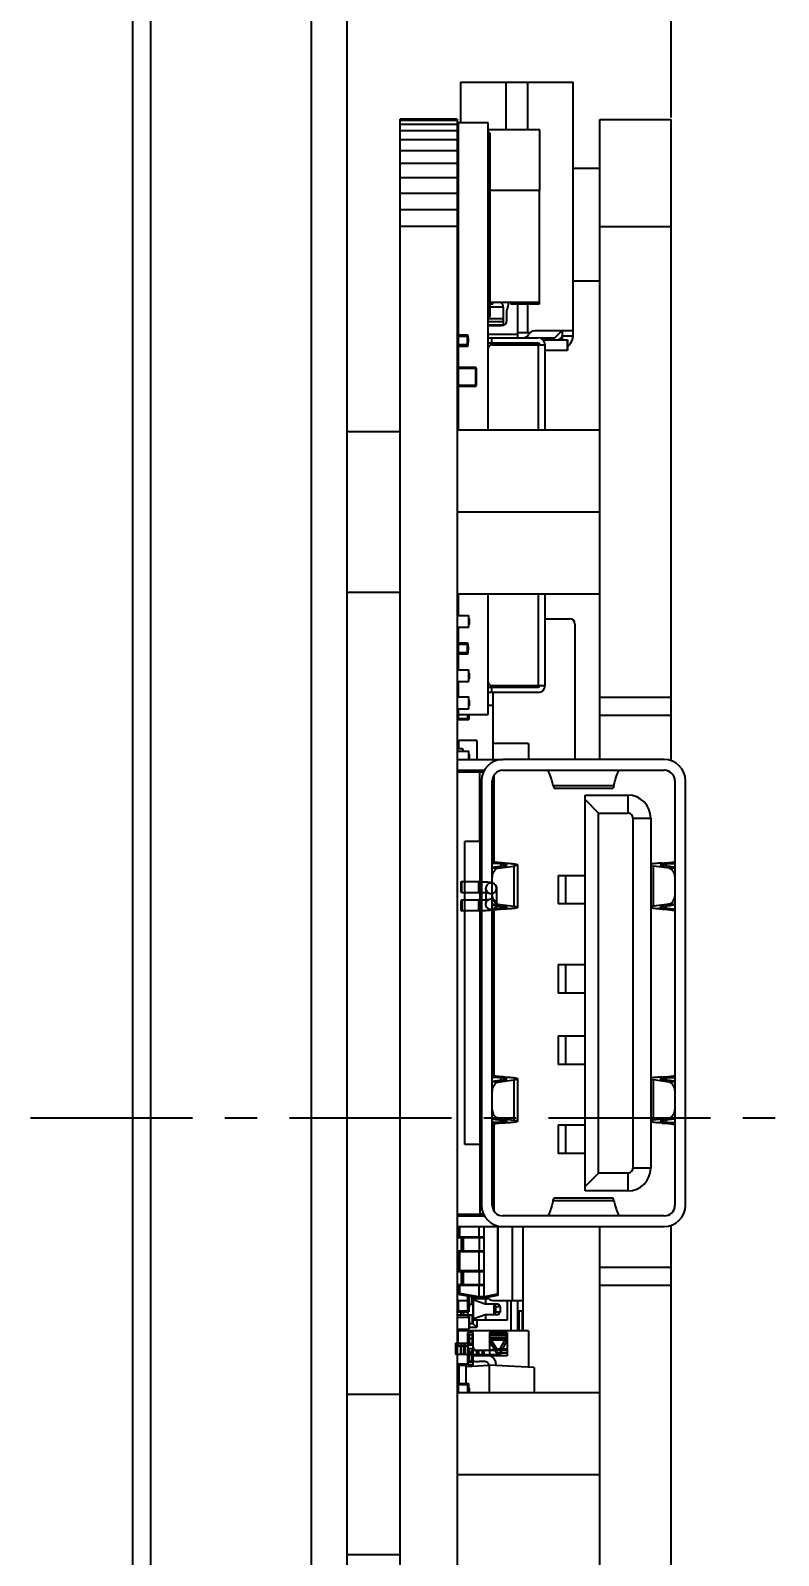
# Model space of a CAD drawing. Header units: inches. Extents: x -81 to 540, y -463 to 100.
# Drawn here: x 67.97 to 88.94, y 0.65 to 43.42 of the extents above; entities that cross this region are included whole.
import ezdxf

# ---------------------------------------------------------------- set-up
doc = ezdxf.new("R2010")
doc.units = ezdxf.units.IN
doc.header["$LTSCALE"] = 1.21
doc.header["$MEASUREMENT"] = 0
doc.header["$PDMODE"] = 3
doc.header["$PDSIZE"] = 0.3125
doc.linetypes.add('CENTER', pattern=[2, 1.25, -0.25, 0.25, -0.25])
doc.layers.get('0').update_dxf_attribs({"linetype": 'CONTINUOUS'})
doc.layers.get('Defpoints').update_dxf_attribs({"linetype": 'CONTINUOUS'})
for name, color, linetype in [('DIM', 3, 'CONTINUOUS'), ('IMPORTED12', 7, 'CONTINUOUS'), ('IMPORTED13', 7, 'CONTINUOUS')]:
    doc.layers.add(name, color=color, linetype=linetype)
doc.styles.get("Standard").update_dxf_attribs({"font": 'txt', "width": 0.8})
doc.dimstyles.get("Standard").update_dxf_attribs({"dimtxt": 0.15625, "dimasz": 0.1875, "dimexe": 0.125, "dimexo": 0.0625, "dimgap": 0.09, "dimtad": 0, "dimtih": 1, "dimtoh": 1, "dimzin": 4, "dimdsep": 46, "dimtxsty": 'STANDARD', "dimblk": '_FILLED', "dimblk1": '_FILLED', "dimblk2": '_FILLED', "dimcen": 0.09, "dimazin": 1, "dimtp": 0.01, "dimtm": 0.01, "dimtfac": 1, "dimtofl": 0, "dimtmove": 0, "dimatfit": 3, "dimldrblk": '_FILLED', "dimfxl": 1, "dimtolj": 1, "dimtzin": 4, "dimarcsym": 0})

# ---------------------------------------------------------------- blocks, each defined once
blk = doc.blocks.new('_FILLED')
at = {"color": 0, "linetype": 'ByBlock'}
blk.add_solid([(0, 0), (-1, 0.167), (-1, -0.167)], dxfattribs=at)
blk = doc.blocks.new('*D46')
at = {"layer": 'Defpoints', "color": 0}
for p in [(70.837, 89.519), (70.837, 69.923), (85.937, 40.923)]:
    blk.add_point(p, dxfattribs=at)
at = {"layer": 'DIM', "color": 0, "lineweight": -2}
for p, q in [((70.837, 69.985), (70.837, 89.644)), ((72.837, 89.519), (75.13, 89.519)), ((83.937, 89.519), (81.643, 89.519)), ((85.937, 40.985), (85.937, 89.644))]:
    blk.add_line(p, q, dxfattribs=at)
at = {"layer": 'DIM', "color": 0, "lineweight": -2, "xscale": 2, "yscale": 2, "zscale": 2, "rotation": 180}
blk.add_blockref('_FILLED', (70.837, 89.519), dxfattribs=at)
at = {"layer": 'DIM', "color": 0, "lineweight": -2, "xscale": 2, "yscale": 2, "zscale": 2}
blk.add_blockref('_FILLED', (85.937, 89.519), dxfattribs=at)
at = {"layer": 'DIM', "color": 0, "insert": (78.387, 89.519), "char_height": 2.5, "attachment_point": 5}
blk.add_mtext('\\A1;15.10', dxfattribs=at)

msp = doc.modelspace()

# ---------------------------------------------------------------- linework, layer by layer
at = {"color": 7, "linetype": 'Continuous'}
for p, q in [((71.337, 70.423), (71.337, -44.577)), ((75.837, 70.423), (75.837, -44.577)), ((70.837, 69.923), (70.837, -44.077)), ((76.837, 69.423), (76.837, -43.577)), ((80.027, 41.975), (80.027, 40.835)), ((80.027, 41.975), (83.187, 41.975)), ((81.307, 40.634), (81.307, 41.975)), ((81.907, 41.975), (81.907, 40.634)), ((83.187, 34.895), (83.187, 41.975)), ((78.337, -24.085), (78.337, 40.932)), ((79.937, 40.932), (78.337, 40.932)), ((79.937, 40.895), (78.337, 40.895)), ((79.937, 40.785), (78.337, 40.785)), ((79.937, 40.932), (79.937, -24.085)), ((79.971, 40.65), (79.937, 40.65)), ((79.971, 34.876), (79.971, 40.835)), ((80.802, 40.835), (79.971, 40.835)), ((80.802, 32.223), (80.802, 40.835)), ((83.937, 22.974), (83.937, 40.923)), ((83.937, 40.923), (85.937, 40.923)), ((85.937, 22.937), (85.937, 40.923)), ((79.937, 40.604), (78.337, 40.604)), ((79.937, 40.357), (78.337, 40.357)), ((79.971, 40.634), (79.937, 40.634)), ((79.954, 40.577), (79.954, 36.127)), ((82.247, 40.634), (80.802, 40.634)), ((80.802, 40.422), (80.819, 40.422)), ((80.819, 35.394), (80.819, 40.555)), ((80.853, 40.555), (80.819, 40.555)), ((80.819, 40.505), (80.853, 40.505)), ((80.853, 40.555), (80.853, 35.394)), ((82.247, 38.933), (82.247, 40.634)), ((79.937, 40.051), (78.337, 40.051)), ((80.802, 40.117), (80.819, 40.117)), ((79.937, 39.692), (78.337, 39.692)), ((83.937, 39.549), (83.187, 39.549)), ((79.937, 39.289), (78.337, 39.289)), ((79.971, 38.933), (79.954, 38.933)), ((80.819, 38.933), (80.802, 38.933)), ((82.247, 38.933), (80.853, 38.933)), ((82.237, 38.933), (82.237, 35.743)), ((79.937, 38.853), (78.337, 38.853)), ((79.937, 38.394), (78.337, 38.394)), ((79.937, 37.923), (78.337, 37.923)), ((83.937, 37.923), (85.937, 37.923)), ((80.802, 37.522), (80.819, 37.522)), ((80.802, 37.217), (80.819, 37.217)), ((83.937, 36.395), (83.187, 36.395)), ((79.971, 35.798), (79.937, 35.798)), ((79.971, 35.743), (79.937, 35.743)), ((80.819, 35.798), (80.802, 35.798)), ((80.819, 35.743), (80.802, 35.743)), ((80.819, 35.662), (80.802, 35.662)), ((80.853, 35.506), (80.819, 35.506)), ((82.237, 35.798), (80.853, 35.798)), ((80.937, 35.743), (80.853, 35.743)), ((81.227, 35.662), (80.853, 35.662)), ((80.937, 35.743), (80.937, 35.798)), ((81.227, 35.665), (81.227, 35.154)), ((81.327, 35.295), (81.327, 35.579)), ((81.437, 35.798), (81.437, 35.743)), ((82.237, 35.743), (81.437, 35.743)), ((81.627, 35.743), (81.627, 34.805)), ((81.907, 35.743), (81.907, 34.945)), ((79.971, 35.135), (79.937, 35.135)), ((80.802, 35.344), (81.227, 35.344)), ((80.802, 35.259), (81.227, 35.259)), ((81.224, 35.153), (80.802, 35.153)), ((80.802, 35.145), (81.177, 35.145)), ((80.819, 35.455), (80.853, 35.455)), ((80.853, 35.445), (80.819, 35.445)), ((80.819, 35.394), (80.853, 35.394)), ((79.967, 34.572), (79.967, 34.876)), ((80.211, 34.876), (79.967, 34.876)), ((79.967, 34.846), (80.242, 34.846)), ((80.211, 34.876), (80.211, 34.572)), ((80.242, 34.602), (80.242, 34.846)), ((80.242, 34.781), (80.244, 34.781)), ((80.242, 34.736), (80.244, 34.736)), ((80.244, 34.718), (80.242, 34.718)), ((80.244, 34.674), (80.242, 34.674)), ((80.244, 34.781), (80.244, 34.674)), ((81.627, 34.895), (80.802, 34.895)), ((80.802, 34.805), (82.202, 34.805)), ((82.202, 34.655), (80.802, 34.655)), ((80.902, 34.655), (80.902, 34.805)), ((81.907, 34.945), (81.627, 34.945)), ((81.627, 34.655), (81.627, 34.605)), ((81.777, 34.655), (81.777, 34.605)), ((81.907, 34.859), (81.907, 34.805)), ((81.907, 34.655), (81.907, 34.605)), ((83.187, 34.995), (82.107, 34.995)), ((82.667, 34.795), (82.261, 34.795)), ((82.34, 34.745), (83.029, 34.745)), ((82.667, 34.795), (82.867, 34.995)), ((83.184, 34.845), (82.878, 34.845)), ((82.887, 34.745), (82.887, 34.995)), ((83.027, 34.745), (83.027, 34.445)), ((83.029, 34.445), (83.029, 34.745)), ((80.242, 34.602), (79.937, 34.602)), ((79.971, 34.435), (79.937, 34.435)), ((79.971, 34.335), (79.937, 34.335)), ((79.937, 34.267), (79.971, 34.267)), ((79.967, 34.572), (80.211, 34.572)), ((79.971, 33.968), (79.971, 34.572)), ((80.902, 34.605), (82.402, 34.605)), ((82.202, 34.605), (82.202, 32.223)), ((82.402, 32.223), (82.402, 34.605)), ((83.029, 34.445), (82.402, 34.445)), ((79.971, 34.035), (79.937, 34.035)), ((79.952, 33.948), (79.952, 33.468)), ((79.952, 33.948), (80.472, 33.948)), ((79.972, 33.448), (79.972, 33.968)), ((80.452, 33.968), (79.972, 33.968)), ((80.452, 33.968), (80.452, 33.448)), ((80.472, 33.468), (80.472, 33.948)), ((79.952, 33.635), (79.937, 33.635)), ((79.937, 33.449), (79.967, 33.449)), ((80.472, 33.468), (79.952, 33.468)), ((79.967, 33.235), (79.967, 33.449)), ((79.971, 32.223), (79.971, 33.448)), ((79.972, 33.448), (80.452, 33.448)), ((79.971, 33.235), (79.937, 33.235)), ((79.971, 32.835), (79.937, 32.835)), ((79.937, 32.73), (79.971, 32.73)), ((79.971, 32.535), (79.937, 32.535)), ((76.837, 32.173), (78.337, 32.173)), ((79.971, 32.435), (79.937, 32.435)), ((79.937, 32.223), (83.937, 32.223)), ((79.937, 29.923), (83.937, 29.923)), ((76.837, 27.673), (78.337, 27.673)), ((79.937, 27.623), (83.937, 27.623)), ((79.971, 27.015), (79.971, 27.623)), ((80.802, 24.235), (80.802, 27.623)), ((82.202, 27.623), (82.202, 25.055)), ((82.402, 25.055), (82.402, 27.623)), ((79.971, 27.235), (79.937, 27.235)), ((79.971, 27.135), (79.937, 27.135)), ((79.937, 27.015), (80.262, 27.015)), ((79.967, 27.015), (79.967, 27.135)), ((80.262, 26.685), (80.262, 27.015)), ((79.937, 26.685), (80.262, 26.685)), ((79.971, 26.24), (79.971, 26.685)), ((80.262, 26.923), (80.272, 26.923)), ((80.262, 26.92), (80.272, 26.92)), ((80.262, 26.77), (80.272, 26.77)), ((80.262, 26.766), (80.272, 26.766)), ((80.272, 26.923), (80.272, 26.766)), ((82.402, 26.924), (83.087, 26.924)), ((83.237, 26.774), (83.237, 22.974)), ((79.971, 26.435), (79.937, 26.435)), ((79.967, 25.936), (79.967, 26.24)), ((80.211, 26.24), (79.967, 26.24)), ((79.967, 26.21), (80.242, 26.21)), ((80.211, 26.24), (80.211, 25.936)), ((80.242, 25.966), (80.242, 26.21)), ((80.242, 26.145), (80.244, 26.145)), ((80.242, 26.1), (80.244, 26.1)), ((80.244, 26.145), (80.244, 26.038)), ((80.242, 25.966), (79.937, 25.966)), ((79.967, 25.936), (80.211, 25.936)), ((79.971, 25.491), (79.971, 25.936)), ((80.244, 26.082), (80.242, 26.082)), ((80.244, 26.038), (80.242, 26.038)), ((79.971, 25.635), (79.937, 25.635)), ((79.937, 25.491), (80.262, 25.491)), ((79.952, 25.566), (79.952, 25.491)), ((79.952, 25.566), (79.971, 25.566)), ((80.262, 25.161), (80.262, 25.491)), ((80.262, 25.399), (80.272, 25.399)), ((80.262, 25.396), (80.272, 25.396)), ((80.262, 25.246), (80.272, 25.246)), ((80.262, 25.242), (80.272, 25.242)), ((80.272, 25.399), (80.272, 25.242)), ((79.937, 25.161), (80.262, 25.161)), ((79.971, 24.729), (79.971, 25.161)), ((80.802, 25.005), (82.202, 25.005)), ((82.202, 24.855), (80.802, 24.855)), ((80.902, 25.055), (82.402, 25.055)), ((80.902, 24.855), (80.902, 25.005)), ((80.937, 25.055), (80.937, 25.005)), ((80.937, 24.855), (80.937, 22.973)), ((79.937, 24.729), (80.262, 24.729)), ((79.937, 24.399), (80.262, 24.399)), ((79.971, 24.235), (79.971, 24.399)), ((80.262, 24.399), (80.262, 24.729)), ((80.262, 24.637), (80.272, 24.637)), ((80.262, 24.634), (80.272, 24.634)), ((80.262, 24.484), (80.272, 24.484)), ((80.262, 24.48), (80.272, 24.48)), ((80.272, 24.637), (80.272, 24.48)), ((80.937, 24.494), (80.802, 24.494)), ((83.937, 24.723), (85.937, 24.723)), ((79.937, 24.29), (79.971, 24.29)), ((79.937, 24.197), (79.962, 24.197)), ((79.937, 24.097), (80.262, 24.097)), ((79.937, 24.097), (80.262, 24.097)), ((79.962, 24.29), (79.962, 24.122)), ((79.962, 24.122), (80.237, 24.122)), ((79.971, 24.235), (80.802, 24.235)), ((80.237, 24.122), (80.237, 24.235)), ((80.237, 24.197), (80.262, 24.197)), ((80.262, 24.147), (80.237, 24.147)), ((80.262, 24.235), (80.262, 24.097)), ((83.937, 24.223), (85.937, 24.223)), ((79.938, 23.685), (79.937, 23.685)), ((79.938, 23.655), (79.937, 23.655)), ((79.938, 23.553), (79.937, 23.553)), ((79.938, 23.538), (79.937, 23.538)), ((80.097, 23.274), (79.937, 23.274)), ((79.937, 23.205), (80.262, 23.205)), ((79.982, 23.274), (79.982, 23.509)), ((80.487, 23.509), (79.982, 23.509)), ((80.097, 23.274), (80.097, 23.205)), ((80.262, 22.973), (80.262, 23.205)), ((80.262, 23.124), (80.272, 23.124)), ((80.262, 23.113), (80.272, 23.113)), ((80.262, 23.11), (80.272, 23.11)), ((80.272, 23.124), (80.272, 22.973)), ((80.487, 23.509), (80.487, 22.973)), ((81.937, 23.427), (80.937, 23.427)), ((81.937, 23.427), (81.937, 22.974)), ((79.937, 22.973), (81.211, 22.973)), ((79.937, 22.673), (80.704, 22.673)), ((80.097, 22.673), (80.097, 22.624)), ((80.349, 22.673), (80.349, 22.623)), ((85.737, 22.974), (81.217, 22.974)), ((81.217, 22.674), (85.737, 22.674)), ((80.567, 22.624), (79.937, 22.624)), ((80.567, 20.674), (80.567, 22.624)), ((80.679, 22.623), (80.567, 22.623)), ((80.617, 22.374), (80.617, 10.474)), ((80.917, 10.474), (80.917, 22.374)), ((80.967, 20.098), (80.967, 22.529)), ((82.624, 22.248), (84.33, 22.248)), ((86.037, 22.374), (86.037, 10.474)), ((86.337, 10.474), (86.337, 22.374)), ((82.659, 22.174), (84.294, 22.174)), ((83.519, 10.874), (83.519, 21.974)), ((83.519, 21.974), (84.719, 21.974)), ((83.519, 21.854), (83.899, 21.474)), ((84.719, 21.974), (84.719, 21.474)), ((83.899, 11.374), (83.899, 21.474)), ((83.899, 21.474), (84.719, 21.474)), ((84.859, 21.334), (84.859, 11.514)), ((84.859, 21.334), (85.359, 21.334)), ((85.359, 21.334), (85.359, 11.514)), ((80.147, 12.174), (80.147, 20.674)), ((80.567, 20.674), (80.147, 20.674)), ((80.566, 20.673), (80.566, 12.173)), ((80.617, 20.673), (80.567, 20.673)), ((80.967, 20.673), (80.917, 20.673)), ((81.149, 20.044), (80.913, 20.058)), ((80.917, 19.956), (81.272, 20.003)), ((80.917, 19.94), (81.076, 19.929)), ((81.076, 19.929), (81.518, 19.987)), ((81.149, 20.044), (81.149, 19.987)), ((81.518, 19.987), (81.518, 18.86)), ((81.627, 20.019), (81.627, 18.829)), ((82.769, 19.724), (82.769, 18.924)), ((82.769, 19.724), (83.519, 19.724)), ((82.979, 18.924), (82.979, 19.724)), ((85.435, 18.86), (85.435, 19.987)), ((85.878, 19.929), (85.435, 19.987)), ((86.037, 19.956), (85.681, 20.003)), ((85.804, 20.044), (86.04, 20.058)), ((85.804, 19.987), (85.804, 20.044)), ((85.877, 19.929), (86.037, 19.94)), ((81.076, 18.918), (80.917, 18.908)), ((80.917, 18.891), (81.272, 18.845)), ((81.076, 18.918), (81.518, 18.86)), ((81.149, 18.861), (81.149, 18.804)), ((83.519, 18.924), (82.769, 18.924)), ((85.877, 18.918), (85.435, 18.86)), ((86.037, 18.891), (85.681, 18.845)), ((85.804, 18.804), (85.804, 18.861)), ((86.037, 18.908), (85.877, 18.918)), ((81.149, 18.804), (80.913, 18.79)), ((80.967, 14.098), (80.967, 18.75)), ((85.804, 18.804), (86.04, 18.79)), ((82.769, 17.224), (82.769, 16.424)), ((82.769, 17.224), (83.519, 17.224)), ((82.979, 16.424), (82.979, 17.224)), ((83.519, 16.424), (82.769, 16.424)), ((82.769, 15.224), (82.769, 14.424)), ((82.769, 15.224), (83.519, 15.224)), ((82.979, 14.424), (82.979, 15.224)), ((83.519, 14.424), (82.769, 14.424)), ((81.149, 14.044), (80.913, 14.058)), ((80.917, 13.956), (81.272, 14.003)), ((80.917, 13.94), (81.076, 13.929)), ((81.076, 13.929), (81.518, 13.987)), ((81.149, 14.044), (81.149, 13.987)), ((81.518, 13.987), (81.518, 12.86)), ((81.627, 14.019), (81.627, 12.829)), ((85.878, 13.929), (85.435, 13.987)), ((85.435, 12.86), (85.435, 13.987)), ((86.037, 13.956), (85.681, 14.003)), ((85.804, 14.044), (86.04, 14.058)), ((85.804, 13.987), (85.804, 14.044)), ((85.877, 13.929), (86.037, 13.94)), ((81.076, 12.918), (80.917, 12.908)), ((80.917, 12.891), (81.272, 12.845)), ((81.076, 12.918), (81.518, 12.86)), ((81.149, 12.861), (81.149, 12.804)), ((85.877, 12.918), (85.435, 12.86)), ((86.037, 12.891), (85.681, 12.845)), ((85.804, 12.804), (85.804, 12.861)), ((86.037, 12.908), (85.877, 12.918)), ((81.149, 12.804), (80.913, 12.79)), ((80.967, 10.319), (80.967, 12.75)), ((82.769, 12.724), (83.519, 12.724)), ((82.769, 12.724), (82.769, 11.924)), ((82.979, 11.924), (82.979, 12.724)), ((85.804, 12.804), (86.04, 12.79)), ((80.567, 12.174), (80.147, 12.174)), ((80.567, 12.174), (80.567, 10.224)), ((80.617, 12.173), (80.567, 12.173)), ((80.967, 12.173), (80.917, 12.173)), ((83.519, 11.924), (82.769, 11.924)), ((83.899, 11.374), (83.519, 10.994)), ((84.719, 11.374), (83.899, 11.374)), ((84.719, 11.374), (84.719, 10.874)), ((85.359, 11.514), (84.859, 11.514)), ((84.719, 10.874), (83.519, 10.874)), ((84.33, 10.599), (82.624, 10.599)), ((84.294, 10.674), (82.659, 10.674)), ((79.937, 10.224), (80.567, 10.224)), ((79.937, 10.173), (80.705, 10.173)), ((79.937, 9.873), (81.217, 9.873)), ((79.967, 9.743), (79.967, 9.873)), ((79.987, 9.873), (79.987, 9.578)), ((80.007, 9.578), (80.007, 9.873)), ((80.047, 10.224), (80.047, 10.173)), ((80.057, 10.173), (80.057, 10.224)), ((80.065, 10.173), (80.065, 10.224)), ((80.101, 10.224), (80.101, 10.173)), ((80.349, 10.173), (80.349, 10.223)), ((80.537, 9.873), (80.537, 9.578)), ((80.679, 10.223), (80.567, 10.223)), ((80.687, 7.903), (80.687, 9.873)), ((81.066, 9.873), (81.066, 7.976)), ((81.087, 7.976), (81.087, 9.873)), ((85.737, 10.174), (81.217, 10.174)), ((81.217, 9.874), (85.737, 9.874)), ((81.487, 7.799), (81.487, 9.874)), ((81.787, 6.952), (81.787, 9.874)), ((83.937, -24.077), (83.937, 9.874)), ((85.937, -24.077), (85.937, 9.911)), ((79.937, 9.743), (79.987, 9.743)), ((80.677, 9.578), (79.937, 9.578)), ((79.937, 9.568), (80.687, 9.568)), ((80.047, 9.578), (80.047, 9.568)), ((80.047, 9.568), (80.047, 9.188)), ((80.057, 9.188), (80.057, 9.568)), ((80.065, 9.188), (80.065, 9.568)), ((80.101, 9.568), (80.098, 9.578)), ((80.101, 9.568), (80.101, 9.188)), ((80.548, 9.578), (80.552, 9.568)), ((80.552, 9.568), (80.552, 9.188)), ((80.687, 9.188), (79.937, 9.188)), ((79.937, 9.178), (80.677, 9.178)), ((79.937, 9.159), (79.987, 9.159)), ((79.987, 9.178), (79.987, 8.628)), ((80.007, 8.628), (80.007, 9.178)), ((80.047, 9.188), (80.047, 9.178)), ((80.098, 9.178), (80.101, 9.188)), ((80.537, 9.178), (80.537, 8.628)), ((80.552, 9.188), (80.548, 9.178)), ((79.987, 8.799), (79.937, 8.799)), ((80.677, 8.628), (79.937, 8.628)), ((79.937, 8.618), (80.687, 8.618)), ((80.047, 8.628), (80.047, 8.618)), ((80.047, 8.618), (80.047, 8.238)), ((80.057, 8.238), (80.057, 8.618)), ((80.065, 8.238), (80.065, 8.618)), ((80.101, 8.618), (80.098, 8.628)), ((80.101, 8.618), (80.101, 8.238)), ((80.548, 8.628), (80.552, 8.618)), ((80.552, 8.618), (80.552, 8.238)), ((85.937, 8.723), (83.937, 8.723)), ((80.687, 8.238), (79.937, 8.238)), ((79.937, 8.228), (80.677, 8.228)), ((79.987, 8.228), (79.987, 7.996)), ((80.007, 7.996), (80.007, 8.228)), ((80.047, 8.238), (80.047, 8.228)), ((80.098, 8.228), (80.101, 8.238)), ((80.537, 8.228), (80.537, 7.903)), ((80.552, 8.238), (80.548, 8.228)), ((85.937, 8.223), (83.937, 8.223)), ((79.937, 7.804), (80.237, 7.804)), ((79.962, 7.804), (79.962, 7.508)), ((80.007, 7.996), (79.987, 7.996)), ((80.537, 7.902), (80.007, 7.996)), ((80.007, 7.971), (80.007, 7.996)), ((80.007, 7.971), (80.537, 7.878)), ((80.237, 7.508), (80.237, 7.931)), ((80.262, 7.926), (80.262, 7.483)), ((80.262, 7.925), (80.27, 7.925)), ((80.262, 7.911), (80.272, 7.911)), ((80.262, 7.81), (80.272, 7.81)), ((80.262, 7.796), (80.272, 7.796)), ((80.262, 7.746), (80.272, 7.746)), ((80.267, 7.925), (80.267, 7.911)), ((80.267, 7.81), (80.267, 7.796)), ((80.272, 7.911), (80.272, 7.81)), ((80.272, 7.796), (80.272, 7.694)), ((80.357, 7.699), (80.357, 7.91)), ((80.387, 7.149), (80.387, 7.904)), ((80.825, 7.849), (80.387, 7.849)), ((80.429, 7.799), (80.39, 7.799)), ((80.39, 7.299), (80.39, 7.799)), ((80.723, 7.699), (80.429, 7.799)), ((80.487, 7.887), (80.487, 7.849)), ((80.687, 7.903), (80.537, 7.903)), ((80.537, 7.878), (80.537, 7.902)), ((80.537, 7.878), (80.687, 7.878)), ((81.066, 7.976), (80.687, 7.902)), ((80.687, 7.878), (81.066, 7.952)), ((80.687, 7.878), (80.687, 7.902)), ((80.737, 7.699), (80.737, 7.849)), ((80.937, 7.799), (81.787, 7.799)), ((81.087, 7.976), (81.066, 7.976)), ((81.066, 7.976), (81.066, 7.952)), ((81.337, 7.799), (81.337, 7.249)), ((81.437, 7.799), (81.437, 6.952)), ((81.637, 6.952), (81.637, 7.799)), ((79.962, 7.699), (79.937, 7.699)), ((79.937, 7.583), (79.962, 7.583)), ((79.937, 7.483), (80.262, 7.483)), ((79.937, 7.399), (80.387, 7.399)), ((79.937, 7.33), (80.262, 7.33)), ((79.962, 7.508), (80.237, 7.508)), ((80.037, 7.483), (80.037, 7.399)), ((80.044, 7.483), (80.044, 7.399)), ((80.119, 7.399), (80.119, 7.483)), ((80.237, 7.583), (80.262, 7.583)), ((80.262, 7.533), (80.237, 7.533)), ((80.237, 7.33), (80.237, 7.483)), ((80.262, 7.694), (80.272, 7.694)), ((80.262, 7.658), (80.272, 7.658)), ((80.262, 7.635), (80.272, 7.635)), ((80.262, 7.621), (80.272, 7.621)), ((80.262, 7.33), (80.262, 7)), ((80.267, 7.399), (80.267, 7.249)), ((80.272, 7.699), (80.387, 7.699)), ((80.272, 7.658), (80.272, 7.621)), ((80.357, 7.399), (80.357, 7.159)), ((80.429, 7.299), (80.39, 7.299)), ((80.723, 7.399), (80.429, 7.299)), ((81.097, 7.699), (80.723, 7.699)), ((81.097, 7.399), (80.723, 7.399)), ((80.737, 7.249), (80.737, 7.399)), ((80.959, 7.699), (80.959, 7.399)), ((80.991, 7.399), (80.991, 7.699)), ((81.02, 7.619), (80.991, 7.695)), ((81.137, 7.619), (80.991, 7.619)), ((80.991, 7.479), (81.137, 7.479)), ((80.991, 7.404), (81.02, 7.479)), ((81.02, 7.479), (81.02, 7.619)), ((81.097, 7.699), (81.137, 7.619)), ((81.097, 7.399), (81.137, 7.479)), ((81.137, 7.619), (81.137, 7.479)), ((81.787, 7.499), (81.637, 7.499)), ((81.662, 7.499), (81.662, 6.952)), ((81.762, 6.952), (81.762, 7.499)), ((79.937, 7), (80.262, 7)), ((79.937, 7), (80.262, 7)), ((81.937, 6.952), (79.962, 6.952)), ((79.962, 6.526), (79.962, 6.952)), ((80.037, 7), (80.037, 6.952)), ((80.262, 7.249), (80.272, 7.249)), ((80.262, 7.238), (80.272, 7.238)), ((80.262, 7.235), (80.272, 7.235)), ((80.262, 7.085), (80.272, 7.085)), ((80.262, 7.081), (80.272, 7.081)), ((80.262, 7.049), (80.487, 7.049)), ((80.272, 7.249), (80.272, 7.081)), ((80.387, 7.159), (80.272, 7.159)), ((80.387, 7.149), (80.272, 7.149)), ((81.337, 7.249), (80.387, 7.249)), ((80.487, 7.049), (80.387, 7.149)), ((80.487, 7.249), (80.487, 7.049)), ((81.937, 6.952), (81.937, 5.928)), ((79.937, 6.526), (80.237, 6.526)), ((80.237, 6.526), (80.237, 6.026)), ((79.937, 6.026), (80.237, 6.026)), ((79.962, 5.473), (79.962, 6.026)), ((79.988, 5.986), (79.992, 6.025)), ((80.197, 6.026), (80.188, 5.986)), ((80.237, 6.398), (80.242, 6.398)), ((80.238, 6.33), (80.237, 6.33)), ((80.238, 6.328), (80.237, 6.328)), ((80.238, 6.314), (80.237, 6.314)), ((80.237, 6.292), (80.238, 6.292)), ((80.238, 6.285), (80.237, 6.285)), ((80.238, 6.245), (80.237, 6.245)), ((80.238, 6.21), (80.237, 6.21)), ((80.242, 6.154), (80.237, 6.154)), ((80.238, 6.21), (80.238, 6.33)), ((80.242, 6.154), (80.242, 6.398)), ((80.242, 6.333), (80.244, 6.333)), ((80.242, 6.288), (80.244, 6.288)), ((80.244, 6.27), (80.242, 6.27)), ((80.244, 6.226), (80.242, 6.226)), ((80.244, 6.219), (80.242, 6.219)), ((80.244, 6.333), (80.244, 6.219)), ((79.937, 5.819), (79.962, 5.819)), ((79.988, 5.986), (80.188, 5.986)), ((79.988, 5.473), (79.988, 5.986)), ((80.188, 5.952), (80.828, 5.986)), ((80.188, 5.473), (80.188, 5.986)), ((82.088, 5.92), (80.828, 5.986)), ((80.828, 5.986), (80.828, 5.223)), ((82.088, 5.92), (82.088, 5.223)), ((76.837, 5.173), (78.337, 5.173)), ((79.937, 5.473), (80.262, 5.473)), ((79.937, 5.373), (79.962, 5.373)), ((79.937, 5.223), (83.937, 5.223)), ((79.962, 5.448), (80.237, 5.448)), ((79.962, 5.448), (79.962, 5.223)), ((80.237, 5.223), (80.237, 5.448)), ((80.262, 5.423), (80.237, 5.423)), ((80.237, 5.373), (80.262, 5.373)), ((80.262, 5.223), (80.262, 5.473)), ((80.262, 5.337), (80.272, 5.337)), ((80.262, 5.287), (80.272, 5.287)), ((80.262, 5.235), (80.272, 5.235)), ((80.272, 5.337), (80.272, 5.235)), ((79.937, 2.923), (83.937, 2.923)), ((76.837, 0.673), (78.337, 0.673))]:
    msp.add_line(p, q, dxfattribs=at)
for centre, radius, start, end in [((81.077, 35.665), 0.15, 0, 63.3323), ((81.477, 35.579), 0.15, 146.4427, 180), ((81.227, 35.745), 0.15, 326.4427, 20.5076), ((81.177, 35.295), 0.15, 270, 0), ((80.211, 34.846), 0.0305, 360, 90), ((81.76, 34.995), 0.2, 286.6133, 330), ((82.107, 34.795), 0.2, 90, 150), ((82.202, 34.605), 0.2, 0, 90), ((82.202, 34.605), 0.05, 0, 90), ((82.737, 34.895), 0.15, 270, 0), ((82.737, 34.895), 0.45, 310.849, 0), ((80.211, 34.602), 0.0305, 270, 360), ((80.902, 34.505), 0.1, 90, 180), ((79.972, 33.948), 0.02, 90, 180), ((80.452, 33.948), 0.02, 0, 90), ((79.972, 33.468), 0.02, 180, 270), ((80.452, 33.468), 0.02, 270, 0), ((83.087, 26.774), 0.15, 0, 90), ((80.211, 26.21), 0.0305, 360, 90), ((80.211, 25.966), 0.0305, 270, 360), ((79.972, 25.566), 0.02, 93.2165, 180), ((80.902, 25.155), 0.1, 180, 270), ((82.202, 25.055), 0.2, 270, 0), ((82.202, 25.055), 0.05, 270, 0), ((79.967, 23.655), 0.0305, 180, 193.9423), ((81.217, 22.374), 0.6, 90, 180), ((81.217, 22.374), 0.3, 90, 180), ((85.737, 22.374), 0.6, 0, 90), ((85.737, 22.374), 0.3, 0, 90), ((84.719, 21.334), 0.64, 0, 90), ((84.719, 21.334), 0.14, 359.9989, 90.0011), ((84.719, 11.514), 0.64, 270, 0), ((84.719, 11.514), 0.14, 269.9989, 0.0011), ((81.217, 10.474), 0.6, 180, 270), ((81.217, 10.474), 0.3, 180, 270), ((85.737, 10.474), 0.6, 270, 0), ((85.737, 10.474), 0.3, 270, 0), ((80.677, 9.568), 0.01, 0, 90), ((80.677, 9.188), 0.01, 270, 0), ((80.677, 8.618), 0.01, 0, 90), ((80.677, 8.238), 0.01, 270, 0), ((80.012, 7.996), 0.025, 180, 260), ((80.937, 7.949), 0.15, 199.6654, 270), ((81.062, 7.976), 0.025, 281, 0), ((80.334, 5.973), 0.346, 171.161, 171.3424), ((80.211, 6.398), 0.0305, 360, 32.5051), ((80.211, 6.154), 0.0305, 327.691, 360), ((80.298, 5.969), 0.116, 120.0278, 121.9183), ((80.196, 5.499), 0.3, 141.7603, 151.1633)]:
    msp.add_arc(centre, radius, start, end, dxfattribs=at)
for centre, major_axis, ratio, start_param, end_param in [((81.907, 33.665), (1.28, 0), 1, 1.519354, 1.570796), ((85.927, 20.019), (0.6, 0), 0.091497, -2.813525, -2.530727), ((85.927, 18.829), (0.6, 0), 0.091711, 2.530727, 2.813525), ((85.927, 14.019), (0.6, 0), 0.091497, -2.813525, -2.530727), ((85.927, 12.829), (0.6, 0), 0.091711, 2.530727, 2.813525), ((80.815, 7.903), (0.129, 0), 0.19438, 3.141593, 3.159801)]:
    msp.add_ellipse(centre, major_axis=major_axis, ratio=ratio, start_param=start_param, end_param=end_param, dxfattribs=at)
for points, knots in [([(82.624, 22.248), (82.613, 22.296), (82.591, 22.383), (82.555, 22.502), (82.518, 22.597), (82.491, 22.652), (82.477, 22.674)], [0, 0, 0, 0, 0.324899, 0.59954, 0.824054, 1, 1, 1, 1]), ([(84.33, 22.248), (84.341, 22.296), (84.363, 22.383), (84.399, 22.502), (84.435, 22.597), (84.462, 22.652), (84.477, 22.674)], [0, 0, 0, 0, 0.324752, 0.599272, 0.823904, 1, 1, 1, 1]), ([(82.624, 22.248), (82.626, 22.237), (82.631, 22.218), (82.638, 22.197), (82.645, 22.185), (82.65, 22.177), (82.656, 22.174), (82.659, 22.174)], [0, 0, 0, 0, 0.392908, 0.685153, 0.794525, 0.88099, 1, 1, 1, 1]), ([(84.33, 22.248), (84.327, 22.237), (84.322, 22.218), (84.315, 22.197), (84.308, 22.185), (84.303, 22.177), (84.298, 22.174), (84.294, 22.174)], [0, 0, 0, 0, 0.392883, 0.685153, 0.794537, 0.881006, 1, 1, 1, 1]), ([(81.272, 20.069), (81.223, 20.071), (81.154, 20.074), (81.068, 20.082), (81.016, 20.088), (80.975, 20.095), (80.947, 20.101), (80.931, 20.107), (80.923, 20.111), (80.917, 20.116), (80.917, 20.119)], [0, 0, 0, 0, 0.401735, 0.571425, 0.715674, 0.831764, 0.917619, 0.948911, 0.972547, 1, 1, 1, 1]), ([(85.682, 20.069), (85.73, 20.071), (85.799, 20.074), (85.885, 20.082), (85.937, 20.088), (85.978, 20.095), (86.006, 20.101), (86.022, 20.107), (86.031, 20.111), (86.037, 20.116), (86.037, 20.119)], [0, 0, 0, 0, 0.401841, 0.571496, 0.715667, 0.831674, 0.91749, 0.948805, 0.972493, 1, 1, 1, 1]), ([(80.917, 19.63), (80.917, 19.648), (80.919, 19.685), (80.929, 19.747), (80.949, 19.811), (80.982, 19.87), (81.024, 19.913), (81.059, 19.927), (81.076, 19.929)], [0, 0, 0, 0, 0.153424, 0.303566, 0.514612, 0.701778, 0.861734, 1, 1, 1, 1]), ([(81.327, 20.019), (81.327, 20.02), (81.322, 20.024), (81.313, 20.027), (81.297, 20.031), (81.267, 20.035), (81.217, 20.04), (81.173, 20.043), (81.149, 20.044)], [0, 0, 0, 0, 0.027536, 0.082577, 0.168467, 0.284527, 0.598218, 1, 1, 1, 1]), ([(81.272, 20.069), (81.32, 20.067), (81.389, 20.063), (81.475, 20.055), (81.527, 20.049), (81.568, 20.043), (81.596, 20.036), (81.612, 20.031), (81.621, 20.027), (81.627, 20.022), (81.627, 20.019)], [0, 0, 0, 0, 0.401726, 0.571361, 0.715539, 0.831532, 0.917379, 0.948721, 0.972459, 1, 1, 1, 1]), ([(81.272, 20.003), (81.28, 20.004), (81.294, 20.006), (81.311, 20.01), (81.321, 20.013), (81.327, 20.017), (81.327, 20.019)], [0, 0, 0, 0, 0.408921, 0.712435, 0.905777, 1, 1, 1, 1]), ([(81.627, 20.019), (81.627, 20.015), (81.62, 20.01), (81.61, 20.006), (81.592, 20), (81.561, 19.993), (81.534, 19.989), (81.518, 19.987)], [0, 0, 0, 0, 0.094256, 0.177507, 0.28795, 0.590964, 1, 1, 1, 1]), ([(85.682, 20.069), (85.646, 20.067), (85.58, 20.064), (85.489, 20.057), (85.417, 20.048), (85.376, 20.041), (85.359, 20.036)], [0, 0, 0, 0, 0.328836, 0.612374, 0.839047, 1, 1, 1, 1]), ([(85.804, 20.044), (85.78, 20.043), (85.737, 20.04), (85.687, 20.035), (85.656, 20.031), (85.641, 20.027), (85.631, 20.024), (85.627, 20.02), (85.627, 20.019)], [0, 0, 0, 0, 0.401816, 0.715498, 0.831549, 0.917433, 0.972464, 1, 1, 1, 1]), ([(85.627, 20.019), (85.627, 20.017), (85.632, 20.013), (85.642, 20.01), (85.66, 20.006), (85.673, 20.004), (85.681, 20.003)], [0, 0, 0, 0, 0.094239, 0.287594, 0.591063, 1, 1, 1, 1]), ([(85.878, 19.929), (85.888, 19.928), (85.911, 19.921), (85.947, 19.897), (85.984, 19.852), (86.025, 19.763), (86.037, 19.684), (86.037, 19.63)], [0, 0, 0, 0, 0.090854, 0.189694, 0.358757, 0.554774, 1, 1, 1, 1]), ([(81.076, 18.918), (81.065, 18.92), (81.043, 18.927), (81.006, 18.951), (80.97, 18.995), (80.928, 19.085), (80.917, 19.164), (80.917, 19.218)], [0, 0, 0, 0, 0.090853, 0.189698, 0.358771, 0.554793, 1, 1, 1, 1]), ([(81.149, 18.804), (81.173, 18.805), (81.217, 18.807), (81.267, 18.812), (81.297, 18.817), (81.313, 18.82), (81.322, 18.823), (81.327, 18.827), (81.327, 18.829)], [0, 0, 0, 0, 0.401783, 0.715446, 0.831494, 0.917382, 0.972427, 1, 1, 1, 1]), ([(81.327, 18.829), (81.327, 18.831), (81.321, 18.835), (81.311, 18.838), (81.294, 18.842), (81.28, 18.844), (81.272, 18.845)], [0, 0, 0, 0, 0.094346, 0.287714, 0.591142, 1, 1, 1, 1]), ([(81.627, 18.829), (81.627, 18.826), (81.621, 18.821), (81.612, 18.817), (81.596, 18.811), (81.568, 18.805), (81.527, 18.798), (81.475, 18.792), (81.389, 18.784), (81.32, 18.781), (81.272, 18.779)], [0, 0, 0, 0, 0.027579, 0.051325, 0.082673, 0.168523, 0.284513, 0.428683, 0.598307, 1, 1, 1, 1]), ([(81.518, 18.86), (81.534, 18.858), (81.561, 18.854), (81.592, 18.848), (81.61, 18.842), (81.62, 18.838), (81.627, 18.832), (81.627, 18.829)], [0, 0, 0, 0, 0.408956, 0.71193, 0.822372, 0.905637, 1, 1, 1, 1]), ([(85.681, 18.845), (85.673, 18.844), (85.66, 18.842), (85.642, 18.838), (85.632, 18.835), (85.627, 18.831), (85.627, 18.829)], [0, 0, 0, 0, 0.408841, 0.712315, 0.90567, 1, 1, 1, 1]), ([(85.627, 18.829), (85.627, 18.827), (85.631, 18.823), (85.641, 18.82), (85.656, 18.817), (85.687, 18.812), (85.737, 18.807), (85.78, 18.805), (85.804, 18.804)], [0, 0, 0, 0, 0.027574, 0.082629, 0.168522, 0.28458, 0.598251, 1, 1, 1, 1]), ([(86.037, 19.218), (86.037, 19.199), (86.035, 19.163), (86.025, 19.101), (86.005, 19.037), (85.971, 18.977), (85.929, 18.935), (85.894, 18.921), (85.878, 18.918)], [0, 0, 0, 0, 0.153413, 0.303548, 0.514593, 0.701767, 0.861733, 1, 1, 1, 1]), ([(81.272, 18.779), (81.223, 18.777), (81.154, 18.773), (81.068, 18.765), (81.016, 18.759), (80.975, 18.752), (80.948, 18.746), (80.931, 18.741), (80.923, 18.737), (80.917, 18.732), (80.917, 18.728)], [0, 0, 0, 0, 0.401807, 0.571451, 0.715614, 0.831618, 0.917437, 0.948758, 0.972456, 1, 1, 1, 1]), ([(85.682, 18.779), (85.646, 18.78), (85.58, 18.784), (85.489, 18.791), (85.417, 18.799), (85.376, 18.807), (85.359, 18.811)], [0, 0, 0, 0, 0.328877, 0.612349, 0.838951, 1, 1, 1, 1]), ([(85.682, 18.779), (85.73, 18.777), (85.799, 18.773), (85.885, 18.765), (85.937, 18.759), (85.978, 18.752), (86.006, 18.746), (86.022, 18.741), (86.031, 18.737), (86.037, 18.732), (86.037, 18.728)], [0, 0, 0, 0, 0.401702, 0.571381, 0.715622, 0.831709, 0.917567, 0.948864, 0.97251, 1, 1, 1, 1]), ([(81.272, 14.069), (81.223, 14.071), (81.154, 14.074), (81.068, 14.082), (81.016, 14.088), (80.975, 14.095), (80.947, 14.101), (80.931, 14.107), (80.923, 14.111), (80.917, 14.116), (80.917, 14.119)], [0, 0, 0, 0, 0.401735, 0.571425, 0.715674, 0.831764, 0.917619, 0.948911, 0.972547, 1, 1, 1, 1]), ([(85.682, 14.069), (85.73, 14.071), (85.799, 14.074), (85.885, 14.082), (85.937, 14.088), (85.978, 14.095), (86.006, 14.101), (86.022, 14.107), (86.031, 14.111), (86.037, 14.116), (86.037, 14.119)], [0, 0, 0, 0, 0.401841, 0.571496, 0.715667, 0.831674, 0.91749, 0.948805, 0.972493, 1, 1, 1, 1]), ([(80.917, 13.63), (80.917, 13.648), (80.919, 13.685), (80.929, 13.747), (80.949, 13.811), (80.982, 13.87), (81.024, 13.913), (81.059, 13.927), (81.076, 13.929)], [0, 0, 0, 0, 0.153424, 0.303566, 0.514612, 0.701778, 0.861734, 1, 1, 1, 1]), ([(81.327, 14.019), (81.327, 14.02), (81.322, 14.024), (81.313, 14.027), (81.297, 14.031), (81.267, 14.035), (81.217, 14.04), (81.173, 14.043), (81.149, 14.044)], [0, 0, 0, 0, 0.027536, 0.082577, 0.168467, 0.284527, 0.598218, 1, 1, 1, 1]), ([(81.272, 14.069), (81.32, 14.067), (81.389, 14.063), (81.475, 14.055), (81.527, 14.049), (81.568, 14.043), (81.596, 14.036), (81.612, 14.031), (81.621, 14.027), (81.627, 14.022), (81.627, 14.019)], [0, 0, 0, 0, 0.401726, 0.571361, 0.715539, 0.831532, 0.917379, 0.948721, 0.972459, 1, 1, 1, 1]), ([(81.272, 14.003), (81.28, 14.004), (81.294, 14.006), (81.311, 14.01), (81.321, 14.013), (81.327, 14.017), (81.327, 14.019)], [0, 0, 0, 0, 0.408921, 0.712435, 0.905777, 1, 1, 1, 1]), ([(81.627, 14.019), (81.627, 14.015), (81.62, 14.01), (81.61, 14.006), (81.592, 14), (81.561, 13.993), (81.534, 13.989), (81.518, 13.987)], [0, 0, 0, 0, 0.094256, 0.177507, 0.28795, 0.590964, 1, 1, 1, 1]), ([(85.682, 14.069), (85.646, 14.067), (85.58, 14.064), (85.489, 14.057), (85.417, 14.048), (85.376, 14.041), (85.359, 14.036)], [0, 0, 0, 0, 0.328836, 0.612374, 0.839047, 1, 1, 1, 1]), ([(85.804, 14.044), (85.78, 14.043), (85.737, 14.04), (85.687, 14.035), (85.656, 14.031), (85.641, 14.027), (85.631, 14.024), (85.627, 14.02), (85.627, 14.019)], [0, 0, 0, 0, 0.401816, 0.715498, 0.831549, 0.917433, 0.972464, 1, 1, 1, 1]), ([(85.627, 14.019), (85.627, 14.017), (85.632, 14.013), (85.642, 14.01), (85.66, 14.006), (85.673, 14.004), (85.681, 14.003)], [0, 0, 0, 0, 0.094239, 0.287594, 0.591063, 1, 1, 1, 1]), ([(85.878, 13.929), (85.888, 13.928), (85.911, 13.921), (85.947, 13.897), (85.984, 13.852), (86.025, 13.763), (86.037, 13.684), (86.037, 13.63)], [0, 0, 0, 0, 0.090854, 0.189694, 0.358757, 0.554774, 1, 1, 1, 1]), ([(81.076, 12.918), (81.065, 12.92), (81.043, 12.927), (81.006, 12.951), (80.97, 12.995), (80.928, 13.085), (80.917, 13.164), (80.917, 13.218)], [0, 0, 0, 0, 0.090853, 0.189698, 0.358771, 0.554793, 1, 1, 1, 1]), ([(81.327, 12.829), (81.327, 12.831), (81.321, 12.835), (81.311, 12.838), (81.294, 12.842), (81.28, 12.844), (81.272, 12.845)], [0, 0, 0, 0, 0.094346, 0.287714, 0.591142, 1, 1, 1, 1]), ([(81.518, 12.86), (81.534, 12.858), (81.561, 12.854), (81.592, 12.848), (81.61, 12.842), (81.62, 12.838), (81.627, 12.832), (81.627, 12.829)], [0, 0, 0, 0, 0.408956, 0.71193, 0.822372, 0.905637, 1, 1, 1, 1]), ([(85.681, 12.845), (85.673, 12.844), (85.66, 12.842), (85.642, 12.838), (85.632, 12.835), (85.627, 12.831), (85.627, 12.829)], [0, 0, 0, 0, 0.408841, 0.712315, 0.90567, 1, 1, 1, 1]), ([(86.037, 13.218), (86.037, 13.199), (86.035, 13.163), (86.025, 13.101), (86.005, 13.037), (85.971, 12.977), (85.929, 12.935), (85.894, 12.921), (85.878, 12.918)], [0, 0, 0, 0, 0.153413, 0.303548, 0.514593, 0.701767, 0.861733, 1, 1, 1, 1]), ([(81.272, 12.779), (81.223, 12.777), (81.154, 12.773), (81.068, 12.765), (81.016, 12.759), (80.975, 12.752), (80.948, 12.746), (80.931, 12.741), (80.923, 12.737), (80.917, 12.732), (80.917, 12.728)], [0, 0, 0, 0, 0.401807, 0.571451, 0.715614, 0.831618, 0.917437, 0.948758, 0.972456, 1, 1, 1, 1]), ([(81.149, 12.804), (81.173, 12.805), (81.217, 12.807), (81.267, 12.812), (81.297, 12.817), (81.313, 12.82), (81.322, 12.823), (81.327, 12.827), (81.327, 12.829)], [0, 0, 0, 0, 0.401783, 0.715446, 0.831494, 0.917382, 0.972427, 1, 1, 1, 1]), ([(81.627, 12.829), (81.627, 12.826), (81.621, 12.821), (81.612, 12.817), (81.596, 12.811), (81.568, 12.805), (81.527, 12.798), (81.475, 12.792), (81.389, 12.784), (81.32, 12.781), (81.272, 12.779)], [0, 0, 0, 0, 0.027579, 0.051325, 0.082673, 0.168523, 0.284513, 0.428683, 0.598307, 1, 1, 1, 1]), ([(85.682, 12.779), (85.646, 12.78), (85.58, 12.784), (85.489, 12.791), (85.417, 12.799), (85.376, 12.807), (85.359, 12.811)], [0, 0, 0, 0, 0.328877, 0.612349, 0.838951, 1, 1, 1, 1]), ([(85.627, 12.829), (85.627, 12.827), (85.631, 12.823), (85.641, 12.82), (85.656, 12.817), (85.687, 12.812), (85.737, 12.807), (85.78, 12.805), (85.804, 12.804)], [0, 0, 0, 0, 0.027574, 0.082629, 0.168522, 0.28458, 0.598251, 1, 1, 1, 1]), ([(85.682, 12.779), (85.73, 12.777), (85.799, 12.773), (85.885, 12.765), (85.937, 12.759), (85.978, 12.752), (86.006, 12.746), (86.022, 12.741), (86.031, 12.737), (86.037, 12.732), (86.037, 12.728)], [0, 0, 0, 0, 0.401702, 0.571381, 0.715622, 0.831709, 0.917567, 0.948864, 0.97251, 1, 1, 1, 1]), ([(82.624, 10.599), (82.613, 10.552), (82.591, 10.464), (82.555, 10.345), (82.518, 10.25), (82.491, 10.196), (82.477, 10.174)], [0, 0, 0, 0, 0.324812, 0.599349, 0.823958, 1, 1, 1, 1]), ([(82.624, 10.599), (82.626, 10.61), (82.631, 10.629), (82.638, 10.65), (82.645, 10.663), (82.65, 10.67), (82.656, 10.674), (82.659, 10.674)], [0, 0, 0, 0, 0.392847, 0.685099, 0.794484, 0.880961, 1, 1, 1, 1]), ([(84.33, 10.599), (84.327, 10.61), (84.322, 10.629), (84.315, 10.65), (84.308, 10.663), (84.303, 10.67), (84.298, 10.674), (84.294, 10.674)], [0, 0, 0, 0, 0.392872, 0.685099, 0.794472, 0.880945, 1, 1, 1, 1]), ([(84.33, 10.599), (84.341, 10.552), (84.363, 10.464), (84.399, 10.345), (84.435, 10.25), (84.462, 10.196), (84.477, 10.174)], [0, 0, 0, 0, 0.324959, 0.599617, 0.824109, 1, 1, 1, 1]), ([(80.057, 9.568), (80.057, 9.569), (80.057, 9.572), (80.054, 9.575), (80.051, 9.577), (80.048, 9.578), (80.047, 9.578)], [0, 0, 0, 0, 0.25019, 0.500224, 0.750127, 1, 1, 1, 1]), ([(80.055, 9.578), (80.056, 9.578), (80.059, 9.577), (80.062, 9.575), (80.064, 9.572), (80.065, 9.569), (80.065, 9.568)], [0, 0, 0, 0, 0.249873, 0.499776, 0.74981, 1, 1, 1, 1]), ([(80.047, 9.178), (80.048, 9.178), (80.051, 9.178), (80.054, 9.181), (80.057, 9.184), (80.057, 9.187), (80.057, 9.188)], [0, 0, 0, 0, 0.249873, 0.499776, 0.74981, 1, 1, 1, 1]), ([(80.065, 9.188), (80.065, 9.187), (80.064, 9.184), (80.062, 9.181), (80.059, 9.178), (80.056, 9.178), (80.055, 9.178)], [0, 0, 0, 0, 0.25019, 0.500224, 0.750127, 1, 1, 1, 1]), ([(80.057, 8.618), (80.057, 8.619), (80.057, 8.622), (80.054, 8.625), (80.051, 8.627), (80.048, 8.628), (80.047, 8.628)], [0, 0, 0, 0, 0.25019, 0.500224, 0.750127, 1, 1, 1, 1]), ([(80.055, 8.628), (80.056, 8.628), (80.059, 8.627), (80.062, 8.625), (80.064, 8.622), (80.065, 8.619), (80.065, 8.618)], [0, 0, 0, 0, 0.249873, 0.499776, 0.74981, 1, 1, 1, 1]), ([(80.047, 8.228), (80.048, 8.228), (80.051, 8.228), (80.054, 8.231), (80.057, 8.234), (80.057, 8.237), (80.057, 8.238)], [0, 0, 0, 0, 0.249873, 0.499776, 0.74981, 1, 1, 1, 1]), ([(80.065, 8.238), (80.065, 8.237), (80.064, 8.234), (80.062, 8.231), (80.059, 8.228), (80.056, 8.228), (80.055, 8.228)], [0, 0, 0, 0, 0.25019, 0.500224, 0.750127, 1, 1, 1, 1]), ([(80.822, 5.985), (80.821, 5.993), (80.817, 6.018), (80.805, 6.049), (80.789, 6.067), (80.747, 6.086), (80.667, 6.088), (80.544, 6.084), (80.421, 6.084), (80.299, 6.088), (80.265, 6.082), (80.248, 6.074), (80.24, 6.07), (80.24, 6.07)], [0, 0, 0, 0, 0.03668, 0.120322, 0.204068, 0.314691, 0.429233, 0.544456, 0.71486, 0.884968, 0.941642, 0.99828, 1, 1, 1, 1]), ([(80.244, 6.28), (80.31, 6.293), (80.403, 6.28), (80.539, 6.285), (80.646, 6.286), (80.761, 6.289), (80.891, 6.251), (80.983, 6.152), (81.015, 6.057), (81.023, 6.001), (81.025, 5.975)], [0, 0, 0, 0, 0.183326, 0.367754, 0.49246, 0.616429, 0.736156, 0.826794, 0.917319, 1, 1, 1, 1])]:
    msp.add_open_spline(points, degree=3, knots=knots, dxfattribs=at)
for points in [[(80.537, 7.903), (80.537, 7.903), (80.537, 7.903), (80.537, 7.902)], [(80.244, 6.28), (80.244, 6.28), (80.244, 6.28), (80.244, 6.28)]]:
    msp.add_open_spline(points, degree=3, dxfattribs=at)
at = {"layer": 'DIM', "color": 6, "linetype": 'CENTER', "ltscale": 3}
msp.add_line((67.974, 12.923), (88.941, 12.923), dxfattribs=at)
at = {"layer": 'IMPORTED12', "color": 6, "linetype": 'Continuous'}
for p, q in [((80.387, 6.899), (80.237, 6.899)), ((80.237, 6.499), (80.237, 6.899)), ((80.387, 5.999), (80.387, 6.899)), ((80.837, 6.899), (81.337, 6.899)), ((80.837, 6.899), (80.837, 6.249)), ((80.837, 6.855), (81.337, 6.855)), ((81.337, 6.899), (81.337, 6.249)), ((79.887, 6.599), (80.387, 6.599)), ((79.887, 6.599), (79.887, 6.299)), ((79.895, 6.599), (79.895, 6.299)), ((80.037, 6.299), (80.037, 6.599)), ((80.044, 6.299), (80.044, 6.599)), ((80.119, 6.299), (80.119, 6.599)), ((80.162, 6.299), (80.162, 6.599)), ((80.387, 6.839), (80.237, 6.839)), ((80.237, 6.739), (80.387, 6.739)), ((80.387, 6.549), (80.237, 6.549)), ((80.237, 5.999), (80.237, 6.464)), ((80.387, 6.449), (80.237, 6.449)), ((80.267, 6.839), (80.267, 6.599)), ((80.357, 6.839), (80.357, 6.599)), ((80.387, 6.449), (80.387, 6.463)), ((81.337, 6.807), (80.837, 6.807)), ((81.037, 6.455), (80.837, 6.775)), ((80.837, 6.749), (81.337, 6.749)), ((80.837, 6.721), (81.337, 6.721)), ((81.337, 6.692), (80.837, 6.692)), ((81.037, 6.34), (80.837, 6.66)), ((81.037, 6.455), (81.037, 6.249)), ((81.337, 6.434), (81.037, 6.434)), ((81.137, 6.441), (81.337, 6.809)), ((81.137, 6.308), (81.337, 6.675)), ((81.137, 6.441), (81.137, 6.249)), ((79.887, 6.299), (80.387, 6.299)), ((80.387, 6.059), (80.237, 6.059)), ((80.237, 5.999), (80.387, 5.999)), ((80.267, 6.299), (80.267, 6.059)), ((81.337, 6.399), (80.337, 6.399)), ((80.337, 6.399), (80.337, 6.249)), ((81.337, 6.249), (80.337, 6.249)), ((80.357, 6.059), (80.357, 6.299)), ((80.487, 6.249), (80.487, 6.399)), ((80.53, 6.399), (80.53, 6.249)), ((80.537, 6.249), (80.537, 6.399)), ((80.637, 6.399), (80.637, 6.249)), ((80.687, 6.249), (80.687, 6.399)), ((80.837, 6.416), (81.137, 6.416)), ((80.837, 6.283), (81.137, 6.283)), ((81.337, 6.319), (81.037, 6.319))]:
    msp.add_line(p, q, dxfattribs=at)
at = {"layer": 'IMPORTED12', "color": 7, "linetype": 'Continuous'}
msp.add_line((80.237, 6.464), (80.237, 6.499), dxfattribs=at)
msp.add_arc((80.487, 6.499), 0.25, 180, 188.0357, dxfattribs=at)
at = {"layer": 'IMPORTED12', "color": 6, "linetype": 'Continuous'}
for radius, start in [(0.25, 188.0357), (0.1, 180)]:
    msp.add_arc((80.487, 6.499), radius, start, 270, dxfattribs=at)
at = {"layer": 'IMPORTED13', "color": 7, "linetype": 'Continuous'}
for p, q in [((80.037, 19.519), (80.037, 19.279)), ((80.037, 18.997), (80.037, 18.757))]:
    msp.add_line(p, q, dxfattribs=at)
at = {"layer": 'IMPORTED13', "color": 6, "linetype": 'Continuous'}
for p, q in [((80.067, 19.249), (80.067, 19.549)), ((80.067, 19.549), (80.537, 19.549)), ((80.067, 19.249), (80.537, 19.249)), ((80.537, 19.249), (80.537, 19.549)), ((80.737, 19.363), (80.737, 18.913)), ((81.037, 19.363), (81.037, 18.913)), ((80.067, 19.027), (80.067, 18.727)), ((80.537, 19.027), (80.067, 19.027)), ((80.537, 18.727), (80.537, 19.027)), ((80.537, 18.727), (80.067, 18.727))]:
    msp.add_line(p, q, dxfattribs=at)
for centre, start, end in [((80.067, 19.519), 90, 180.0005), ((80.067, 19.279), 179.9995, 270), ((80.067, 18.997), 90, 180.0005), ((80.067, 18.757), 179.9995, 270)]:
    msp.add_arc(centre, 0.03, start, end, dxfattribs=at)
for points, knots in [([(80.537, 19.549), (80.57, 19.549), (80.632, 19.549), (80.716, 19.545), (80.783, 19.54), (80.835, 19.534), (80.877, 19.527), (80.912, 19.519), (80.945, 19.506), (80.978, 19.486), (81.009, 19.456), (81.031, 19.413), (81.037, 19.38), (81.037, 19.363)], [0, 0, 0, 0, 0.171291, 0.313072, 0.425027, 0.511951, 0.580436, 0.638742, 0.695875, 0.758952, 0.832815, 0.913959, 1, 1, 1, 1]), ([(80.537, 19.249), (80.563, 19.249), (80.611, 19.249), (80.677, 19.246), (80.73, 19.243), (80.768, 19.24), (80.799, 19.236), (80.811, 19.234), (80.827, 19.23), (80.815, 19.234), (80.804, 19.24), (80.782, 19.255), (80.761, 19.28), (80.742, 19.317), (80.737, 19.347), (80.737, 19.363)], [0, 0, 0, 0, 0.173461, 0.317408, 0.431769, 0.518495, 0.579978, 0.617958, 0.632593, 0.642679, 0.675641, 0.730973, 0.804981, 0.895387, 1, 1, 1, 1]), ([(80.887, 19.512), (80.871, 19.512), (80.84, 19.507), (80.797, 19.486), (80.763, 19.452), (80.742, 19.41), (80.737, 19.378), (80.737, 19.363)], [0, 0, 0, 0, 0.200522, 0.400845, 0.600845, 0.800523, 1, 1, 1, 1]), ([(80.737, 19.363), (80.737, 19.347), (80.742, 19.316), (80.763, 19.274), (80.797, 19.24), (80.84, 19.219), (80.871, 19.214), (80.887, 19.214)], [0, 0, 0, 0, 0.199477, 0.399155, 0.599155, 0.799478, 1, 1, 1, 1]), ([(81.037, 19.363), (81.037, 19.378), (81.032, 19.41), (81.01, 19.452), (80.976, 19.486), (80.934, 19.507), (80.902, 19.512), (80.887, 19.512)], [0, 0, 0, 0, 0.199477, 0.399155, 0.599155, 0.799478, 1, 1, 1, 1]), ([(80.887, 19.214), (80.902, 19.214), (80.934, 19.219), (80.976, 19.24), (81.01, 19.274), (81.032, 19.316), (81.037, 19.347), (81.037, 19.363)], [0, 0, 0, 0, 0.200522, 0.400845, 0.600845, 0.800523, 1, 1, 1, 1]), ([(80.737, 18.913), (80.737, 18.93), (80.743, 18.962), (80.762, 19.001), (80.792, 19.027), (80.803, 19.037), (80.827, 19.046), (80.816, 19.043), (80.804, 19.041), (80.776, 19.037), (80.737, 19.034), (80.683, 19.03), (80.615, 19.027), (80.564, 19.027), (80.537, 19.027)], [0, 0, 0, 0, 0.111278, 0.209792, 0.288654, 0.342926, 0.366894, 0.371862, 0.404284, 0.463236, 0.550121, 0.667459, 0.817451, 1, 1, 1, 1]), ([(81.037, 18.913), (81.037, 18.895), (81.03, 18.857), (81.001, 18.81), (80.964, 18.779), (80.926, 18.762), (80.888, 18.751), (80.845, 18.743), (80.791, 18.737), (80.722, 18.732), (80.635, 18.728), (80.571, 18.727), (80.537, 18.727)], [0, 0, 0, 0, 0.093333, 0.189531, 0.272388, 0.337856, 0.400253, 0.470692, 0.559789, 0.675969, 0.825, 1, 1, 1, 1]), ([(80.737, 18.913), (80.737, 18.929), (80.742, 18.96), (80.763, 19.003), (80.797, 19.036), (80.84, 19.058), (80.871, 19.063), (80.887, 19.063)], [0, 0, 0, 0, 0.199477, 0.399155, 0.599155, 0.799478, 1, 1, 1, 1]), ([(80.887, 18.764), (80.871, 18.764), (80.84, 18.769), (80.797, 18.791), (80.763, 18.824), (80.742, 18.866), (80.737, 18.898), (80.737, 18.913)], [0, 0, 0, 0, 0.200522, 0.400845, 0.600845, 0.800523, 1, 1, 1, 1]), ([(80.887, 19.063), (80.902, 19.063), (80.934, 19.058), (80.976, 19.036), (81.01, 19.003), (81.032, 18.96), (81.037, 18.929), (81.037, 18.913)], [0, 0, 0, 0, 0.200522, 0.400845, 0.600845, 0.800523, 1, 1, 1, 1]), ([(81.037, 18.913), (81.037, 18.898), (81.032, 18.866), (81.01, 18.824), (80.976, 18.791), (80.934, 18.769), (80.902, 18.764), (80.887, 18.764)], [0, 0, 0, 0, 0.199477, 0.399155, 0.599155, 0.799478, 1, 1, 1, 1])]:
    msp.add_open_spline(points, degree=3, knots=knots, dxfattribs=at)
at = {"layer": 'IMPORTED13', "color": 7, "linetype": 'Continuous'}
for points in [[(80.037, 18.893), (80.037, 18.894), (80.037, 18.889), (80.037, 18.893), (80.037, 18.894)], [(80.037, 18.86), (80.037, 18.859), (80.037, 18.865), (80.037, 18.861), (80.037, 18.86)]]:
    msp.add_open_spline(points, degree=3, knots=[0, 0, 0, 0, 0.492109, 1, 1, 1, 1], dxfattribs=at)

# ---------------------------------------------------------------- dimensions: what is measured, and where the dimension line sits
at = {"layer": 'DIM'}
dim = msp.add_linear_dim(base=(70.837, 89.519), p1=(85.937, 40.923), p2=(70.837, 69.923), dimstyle='STANDARD', override={"dimtxt": 2.5, "dimasz": 2, "dimtih": 0, "dimtoh": 0, "dimzin": 0, "dimcen": 0.198, "dimadec": 0, "dimazin": 0, "dimtp": 0, "dimtm": 0, "dimtdec": 4, "dimtzin": 0}, dxfattribs=at)
dim.commit()
dim.dimension.update_dxf_attribs({"geometry": '*D46', "text_midpoint": (78.387, 89.519)})

doc.saveas('drawing.dxf')
